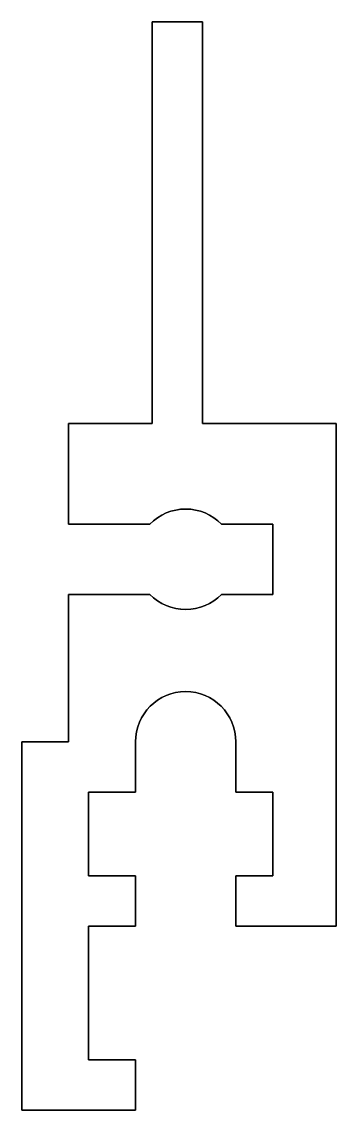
# Model space of a CAD drawing. Extents: x 260.5 to 269.9, y 228.4 to 260.9.
import ezdxf

# ---------------------------------------------------------------- set-up
doc = ezdxf.new("R2010")
doc.units = 0
doc.layers.add('ANA', color=220, linetype='CONTINUOUS')
doc.layers.add('TAR', color=2, linetype='CONTINUOUS')

msp = doc.modelspace()

# ---------------------------------------------------------------- linework, layer by layer
at = {"layer": 'ANA'}
msp.add_lwpolyline([(266.926, 239.371, 1), (263.926, 239.371), (263.926, 237.871), (262.526, 237.871), (262.526, 235.371), (263.926, 235.371), (263.926, 233.871), (262.526, 233.871), (262.526, 229.871), (263.926, 229.871), (263.926, 228.371), (260.526, 228.371), (260.526, 239.371), (261.926, 239.371), (261.926, 243.771), (264.355, 243.771, 0.420084), (266.498, 243.771), (268.026, 243.771), (268.026, 245.871), (266.498, 245.871, 0.420084), (264.355, 245.871), (261.926, 245.871), (261.926, 248.871), (264.426, 248.871), (264.426, 260.871), (265.926, 260.871), (265.926, 248.871), (269.926, 248.871), (269.926, 233.871), (266.926, 233.871), (266.926, 235.371), (268.026, 235.371), (268.026, 237.871), (266.926, 237.871)], format="xyb", close=True, dxfattribs=at)
at = {"layer": 'TAR'}
for p, q in [((265.926, 260.871), (264.426, 260.871)), ((264.426, 260.871), (264.426, 248.871)), ((265.926, 248.871), (265.926, 260.871)), ((264.426, 248.871), (261.926, 248.871)), ((261.926, 248.871), (261.926, 245.871)), ((269.926, 248.871), (265.926, 248.871)), ((269.926, 233.871), (269.926, 248.871)), ((261.926, 245.871), (264.355, 245.871)), ((266.498, 245.871), (268.026, 245.871)), ((268.026, 245.871), (268.026, 243.771)), ((264.355, 243.771), (261.926, 243.771)), ((261.926, 243.771), (261.926, 239.371)), ((268.026, 243.771), (266.498, 243.771)), ((261.926, 239.371), (260.526, 239.371)), ((260.526, 239.371), (260.526, 228.371)), ((263.926, 237.871), (263.926, 239.371)), ((266.926, 239.371), (266.926, 237.871)), ((262.526, 235.371), (262.526, 237.871)), ((262.526, 237.871), (263.926, 237.871)), ((266.926, 237.871), (268.026, 237.871)), ((268.026, 237.871), (268.026, 235.371)), ((263.926, 235.371), (262.526, 235.371)), ((263.926, 233.871), (263.926, 235.371)), ((268.026, 235.371), (266.926, 235.371)), ((266.926, 235.371), (266.926, 233.871)), ((262.526, 229.871), (262.526, 233.871)), ((262.526, 233.871), (263.926, 233.871)), ((266.926, 233.871), (269.926, 233.871)), ((263.926, 229.871), (262.526, 229.871)), ((263.926, 228.371), (263.926, 229.871)), ((260.526, 228.371), (263.926, 228.371))]:
    msp.add_line(p, q, dxfattribs=at)
msp.add_lwpolyline([(261.926, 239.371), (260.526, 239.371), (260.526, 228.371), (263.926, 228.371), (263.926, 229.871), (262.526, 229.871), (262.526, 233.871), (263.926, 233.871), (263.926, 235.371), (262.526, 235.371), (262.526, 237.871), (263.926, 237.871), (263.926, 239.371, -1), (266.926, 239.371), (266.926, 237.871), (268.026, 237.871), (268.026, 235.371), (266.926, 235.371), (266.926, 233.871), (269.926, 233.871), (269.926, 248.871), (265.926, 248.871), (265.926, 260.871), (264.426, 260.871), (264.426, 248.871), (261.926, 248.871), (261.926, 245.871), (264.355, 245.871, -0.420084), (266.498, 245.871), (268.026, 245.871), (268.026, 243.771), (266.498, 243.771, -0.420084), (264.355, 243.771), (261.926, 243.771)], format="xyb", close=True, dxfattribs=at)
for centre, start, end in [((265.426, 244.821), 44.427, 135.573), ((265.426, 244.821), 224.427, 315.573), ((265.426, 239.371), 0, 180)]:
    msp.add_arc(centre, 1.5, start, end, dxfattribs=at)

doc.saveas('drawing.dxf')
